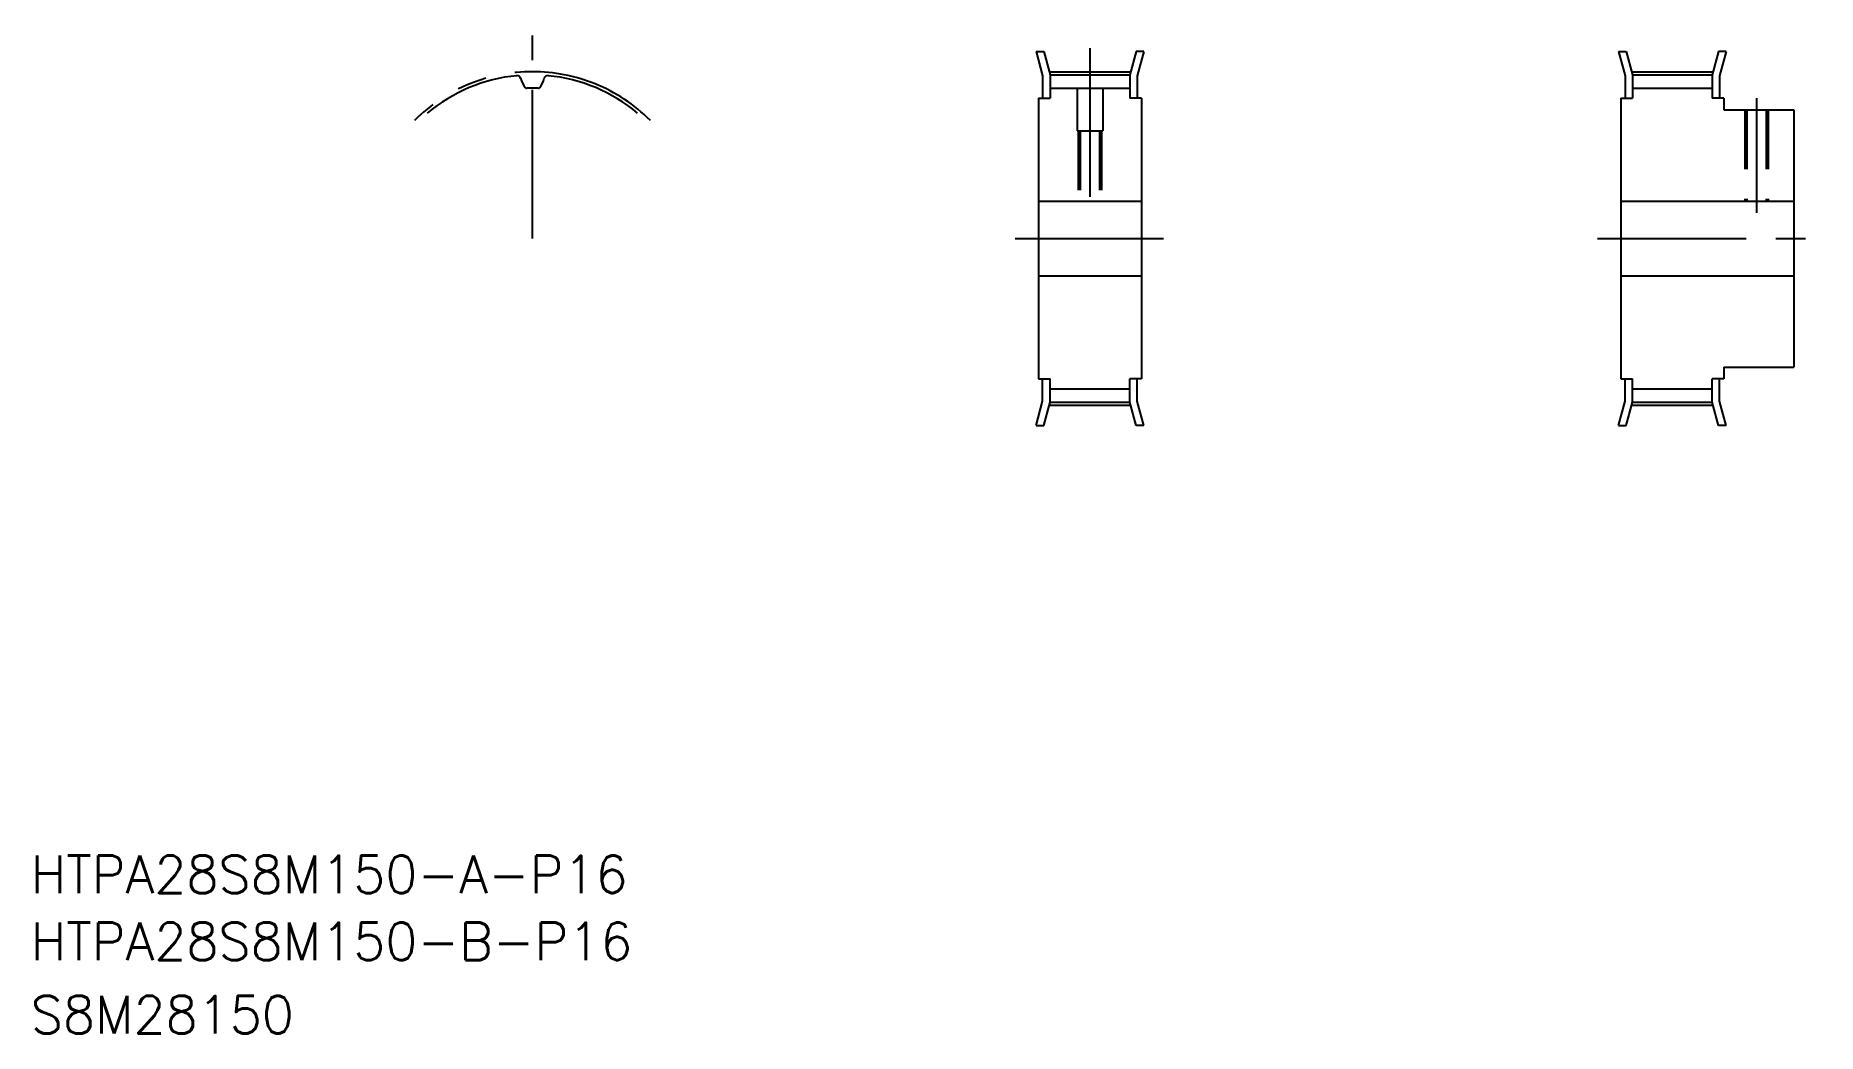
# Model space of a CAD drawing. Extents: x 21 to 402, y 20 to 233.
import ezdxf

# ---------------------------------------------------------------- set-up
doc = ezdxf.new("R2010")
doc.units = 0
doc.linetypes.add('CENTER', pattern=[50.8, 31.75, -6.35, 6.35, -6.35])
doc.linetypes.add('DASHED', pattern=[19.05, 12.7, -6.35])
doc.layers.get('0').update_dxf_attribs({"linetype": 'CONTINUOUS'})
doc.layers.add('CENTER', color=1, linetype='CENTER')
doc.styles.get("Standard").update_dxf_attribs({"font": 'txt.shx'})

msp = doc.modelspace()

# ---------------------------------------------------------------- linework, layer by layer
at = {"color": 7, "linetype": 'CONTINUOUS'}
for p, q in [((234.84, 229.92), (236.25, 224.68)), ((234.84, 229.92), (236.5, 229.92)), ((236.5, 229.92), (237.85, 224.89)), ((256.2, 229.92), (254.85, 224.89)), ((257.85, 229.92), (256.2, 229.92)), ((257.85, 229.92), (256.45, 224.68)), ((359.31, 229.92), (360.72, 224.68)), ((359.31, 229.92), (360.97, 229.92)), ((360.97, 229.92), (362.32, 224.89)), ((380.67, 229.92), (379.32, 224.89)), ((382.33, 229.92), (380.67, 229.92)), ((382.33, 229.92), (380.92, 224.68)), ((236.25, 224.68), (236.25, 219.92)), ((237.85, 224.89), (254.85, 224.89)), ((237.85, 224.89), (237.85, 219.92)), ((254.85, 224.89), (254.85, 219.92)), ((256.45, 224.68), (256.45, 219.92)), ((360.72, 224.68), (360.72, 219.92)), ((362.32, 224.89), (379.32, 224.89)), ((362.32, 224.89), (362.32, 219.92)), ((379.32, 224.89), (379.32, 219.92)), ((380.92, 224.68), (380.92, 219.92)), ((237.85, 222.06), (254.85, 222.06)), ((362.32, 222.06), (379.32, 222.06)), ((235.35, 219.92), (235.35, 159.92)), ((235.35, 219.92), (237.85, 219.92)), ((257.35, 219.92), (254.85, 219.92)), ((257.35, 219.92), (257.35, 159.92)), ((359.82, 219.92), (359.82, 159.92)), ((359.82, 219.92), (362.32, 219.92)), ((381.82, 219.92), (379.32, 219.92)), ((381.82, 219.92), (381.82, 217.42)), ((381.82, 217.42), (396.82, 217.42)), ((396.82, 217.42), (396.82, 162.42)), ((257.35, 204.92), (257.35, 204.92)), ((235.35, 197.92), (257.35, 197.92)), ((359.82, 197.92), (396.82, 197.92)), ((257.35, 189.92), (257.35, 189.92)), ((235.35, 181.92), (257.35, 181.92)), ((359.82, 181.92), (396.82, 181.92)), ((381.82, 162.42), (396.82, 162.42)), ((381.82, 162.42), (381.82, 159.92)), ((235.35, 159.92), (237.85, 159.92)), ((236.25, 155.17), (236.25, 159.92)), ((237.85, 154.96), (237.85, 159.92)), ((237.85, 157.79), (254.85, 157.79)), ((254.85, 154.96), (254.85, 159.92)), ((257.35, 159.92), (254.85, 159.92)), ((256.45, 155.17), (256.45, 159.92)), ((359.82, 159.92), (362.32, 159.92)), ((360.72, 155.17), (360.72, 159.92)), ((362.32, 154.96), (362.32, 159.92)), ((362.32, 157.79), (379.32, 157.79)), ((379.32, 154.96), (379.32, 159.92)), ((381.82, 159.92), (379.32, 159.92)), ((380.92, 155.17), (380.92, 159.92)), ((234.84, 149.92), (236.25, 155.17)), ((236.5, 149.92), (237.85, 154.96)), ((237.85, 154.96), (254.85, 154.96)), ((256.2, 149.92), (254.85, 154.96)), ((257.85, 149.92), (256.45, 155.17)), ((359.31, 149.92), (360.72, 155.17)), ((360.97, 149.92), (362.32, 154.96)), ((362.32, 154.96), (379.32, 154.96)), ((380.67, 149.92), (379.32, 154.96)), ((382.33, 149.92), (380.92, 155.17)), ((234.84, 149.92), (236.5, 149.92)), ((257.85, 149.92), (256.2, 149.92)), ((359.31, 149.92), (360.97, 149.92)), ((382.33, 149.92), (380.67, 149.92))]:
    msp.add_line(p, q, dxfattribs=at)
at = {"color": 3, "linetype": 'DASHED'}
for p, q in [((243.6, 222.06), (243.6, 212.92)), ((249.1, 222.06), (249.1, 212.92)), ((386.32, 217.42), (386.32, 197.92)), ((386.75, 217.42), (386.75, 197.92)), ((390.89, 217.42), (390.89, 197.92)), ((391.32, 217.42), (391.32, 197.92)), ((243.6, 212.92), (249.1, 212.92)), ((243.85, 212.92), (243.85, 197.92)), ((244.28, 212.92), (244.28, 197.92)), ((248.41, 212.92), (248.41, 197.92)), ((248.85, 212.92), (248.85, 197.92))]:
    msp.add_line(p, q, dxfattribs=at)
at = {"color": 7, "linetype": 'CONTINUOUS'}
for centre, radius, start, end in [((127.21, 189.92), 34.96, 95.4708, 130), ((123.95, 223.98), 0.75, 14.3251, 95.4708), ((130.47, 223.98), 0.75, 84.5292, 165.6749), ((127.21, 189.92), 34.96, 50, 84.5292), ((129.81, 225.48), 5.3, 194.3251, 218.4157), ((125.97, 222.44), 0.4, 218.4157, 272.183), ((127.21, 189.92), 32.13, 90, 92.183), ((127.21, 189.92), 32.13, 87.817, 90), ((128.45, 222.44), 0.4, 267.817, 321.5843), ((124.61, 225.48), 5.3, 321.5843, 345.6749)]:
    msp.add_arc(centre, radius, start, end, dxfattribs=at)
at = {"layer": 'CENTER', "color": 1, "linetype": 'CENTER'}
for p, q in [((127.21, 189.92), (127.21, 233.28)), ((246.35, 230.57), (246.35, 193.92)), ((237.85, 225.57), (254.85, 225.57)), ((362.32, 225.57), (379.32, 225.57)), ((388.82, 219.92), (388.82, 195.42)), ((230.35, 189.92), (262.35, 189.92)), ((354.82, 189.92), (401.82, 189.92)), ((237.85, 154.27), (254.85, 154.27)), ((362.32, 154.27), (379.32, 154.27))]:
    msp.add_line(p, q, dxfattribs=at)
msp.add_arc((127.21, 189.92), 35.65, 45, 135, dxfattribs=at)

# ---------------------------------------------------------------- texts
at = {"color": 7, "linetype": 'CONTINUOUS'}
for s, p in [('HTPA28S8M150-A-P16', (20, 50)), ('HTPA28S8M150-B-P16', (20, 35.68)), ('S8M28150', (20, 20))]:
    msp.add_text(s, height=8, dxfattribs=at).set_placement(p)

doc.saveas('drawing.dxf')
